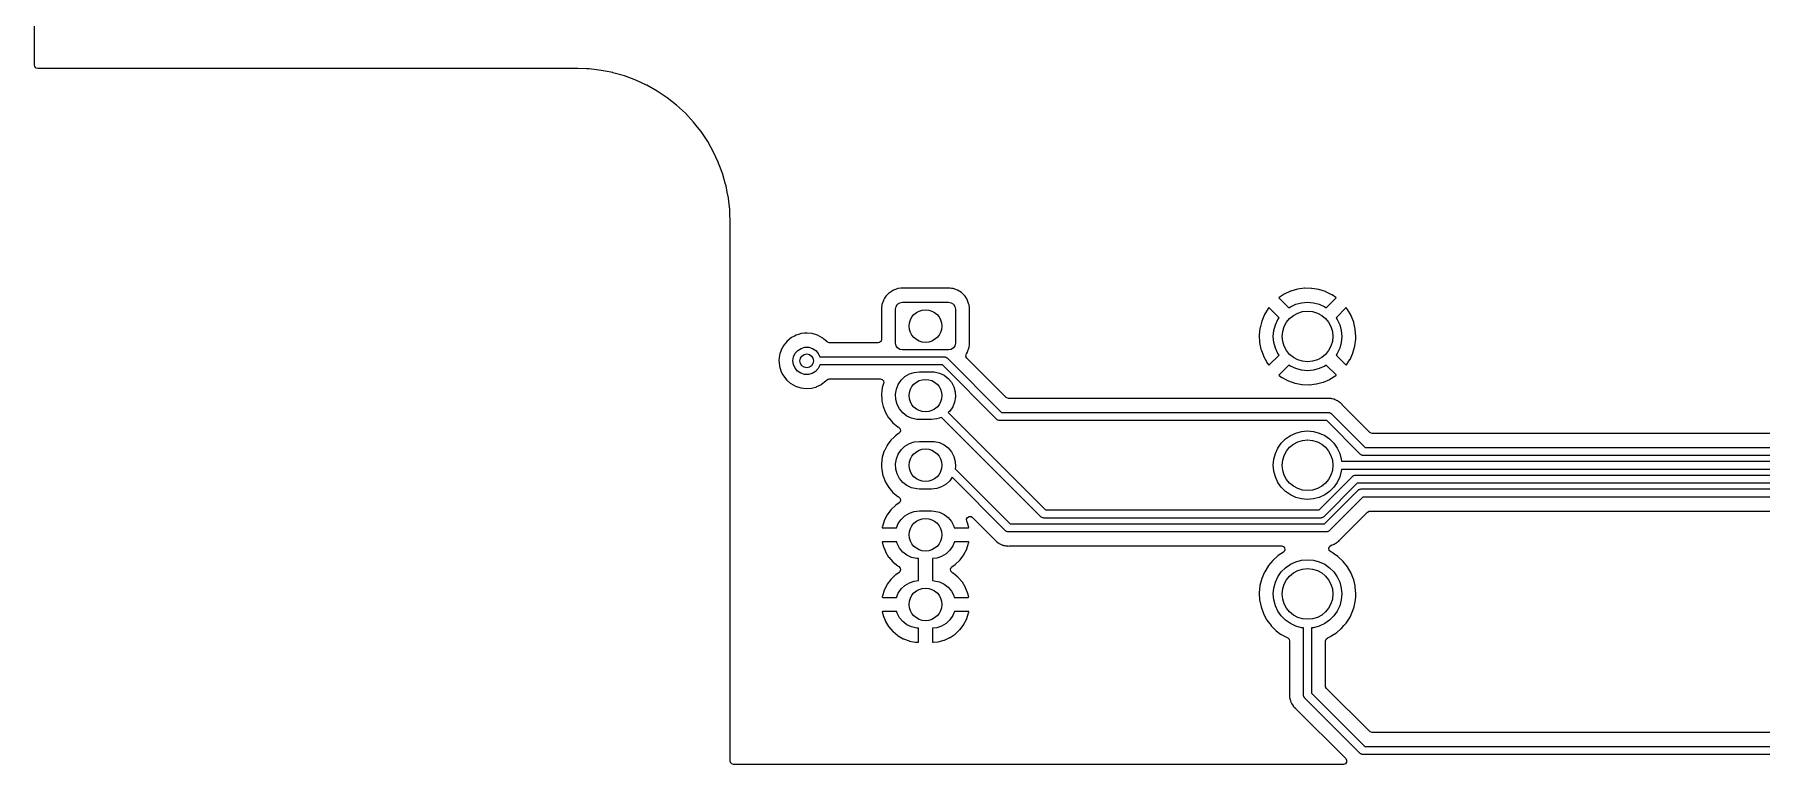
# Model space of a CAD drawing. Extents: x 64 to 233, y -134 to -59.
# Drawn here: x 64 to 127.1, y -134.1 to -107.5 of the extents above; entities that cross this region are included whole.
import ezdxf

# ---------------------------------------------------------------- set-up
doc = ezdxf.new("R2010")
doc.units = 0
doc.layers.add('BLACK', color=7, linetype='CONTINUOUS')

msp = doc.modelspace()

# ---------------------------------------------------------------- linework, layer by layer
at = {"layer": 'BLACK', "linetype": 'CONTINUOUS'}
for p, q in [((64.0085, -108.585), (64.0085, -59.0545)), ((64.0199, -108.638), (64.0085, -108.585)), ((64.0664, -108.691), (64.0199, -108.638)), ((64.1345, -108.712), (64.0664, -108.691)), ((83.7745, -108.712), (64.1345, -108.712)), ((83.7924, -108.71), (83.7745, -108.712)), ((83.7941, -108.71), (83.7924, -108.71)), ((83.82, -108.706), (83.7941, -108.71)), ((83.8249, -108.706), (83.82, -108.706)), ((83.8262, -108.706), (83.8249, -108.706)), ((83.8249, -108.706), (83.8249, -108.706)), ((83.8326, -108.706), (83.8262, -108.706)), ((83.8374, -108.707), (83.8326, -108.706)), ((83.8422, -108.708), (83.8374, -108.707)), ((83.8503, -108.708), (83.8422, -108.708)), ((83.8422, -108.708), (83.8422, -108.708)), ((84.1562, -108.72), (83.8503, -108.708)), ((84.2588, -108.724), (84.1562, -108.72)), ((84.2613, -108.725), (84.2588, -108.724)), ((84.5237, -108.756), (84.2613, -108.725)), ((84.2613, -108.725), (84.2613, -108.725)), ((84.6949, -108.776), (84.5237, -108.756)), ((84.8466, -108.806), (84.6949, -108.776)), ((85.1232, -108.861), (84.8466, -108.806)), ((85.1256, -108.862), (85.1232, -108.861)), ((85.1232, -108.861), (85.1232, -108.861)), ((85.128, -108.862), (85.1256, -108.862)), ((85.5459, -108.98), (85.128, -108.862)), ((85.128, -108.862), (85.128, -108.862)), ((85.5483, -108.981), (85.5459, -108.98)), ((85.5459, -108.98), (85.5459, -108.98)), ((85.9603, -109.133), (85.5483, -108.981)), ((85.9625, -109.134), (85.9603, -109.133)), ((86.3568, -109.316), (85.9625, -109.134)), ((85.9625, -109.134), (85.9625, -109.134)), ((86.3591, -109.317), (86.3568, -109.316)), ((86.3568, -109.316), (86.3568, -109.316)), ((86.7422, -109.531), (86.3591, -109.317)), ((87.1074, -109.775), (86.7422, -109.531)), ((87.1093, -109.777), (87.1074, -109.775)), ((87.4503, -110.046), (87.1093, -109.777)), ((87.4522, -110.047), (87.4503, -110.046)), ((87.4503, -110.046), (87.4503, -110.046)), ((87.7747, -110.345), (87.4522, -110.047)), ((88.0728, -110.668), (87.7747, -110.345)), ((88.0743, -110.67), (88.0728, -110.668)), ((88.2145, -110.847), (88.0743, -110.67)), ((88.0743, -110.67), (88.0743, -110.67)), ((88.3447, -111.013), (88.2145, -110.847)), ((88.5887, -111.378), (88.3447, -111.013)), ((88.8032, -111.761), (88.5887, -111.378)), ((88.8043, -111.763), (88.8032, -111.761)), ((88.9732, -112.13), (88.8043, -111.763)), ((88.8043, -111.763), (88.8043, -111.763)), ((88.9871, -112.16), (88.9732, -112.13)), ((89.1391, -112.572), (88.9871, -112.16)), ((89.1398, -112.574), (89.1391, -112.572)), ((89.2297, -112.893), (89.1398, -112.574)), ((89.1398, -112.574), (89.1398, -112.574)), ((89.2583, -112.994), (89.2297, -112.893)), ((89.2588, -112.997), (89.2583, -112.994)), ((89.3029, -113.219), (89.2588, -112.997)), ((89.2588, -112.997), (89.2588, -112.997)), ((89.344, -113.425), (89.3029, -113.219)), ((89.3603, -113.563), (89.344, -113.425)), ((89.3936, -113.845), (89.3603, -113.563)), ((89.3956, -113.861), (89.3936, -113.845)), ((89.4015, -114.013), (89.3956, -113.861)), ((89.4017, -114.018), (89.4015, -114.013)), ((89.4122, -114.285), (89.4017, -114.018)), ((89.4085, -114.353), (89.4102, -114.332)), ((89.4085, -133.986), (89.4085, -114.353)), ((89.4102, -114.332), (89.4128, -114.317)), ((89.4127, -114.29), (89.4122, -114.285)), ((89.413, -114.295), (89.4127, -114.29)), ((89.4128, -114.317), (89.4136, -114.313)), ((89.4128, -114.317), (89.4128, -114.317)), ((89.4137, -114.3), (89.413, -114.295)), ((89.4136, -114.313), (89.4137, -114.3)), ((95.0006, -117.174), (94.9508, -117.324)), ((95.0029, -117.167), (95.0006, -117.174)), ((95.048, -117.094), (95.0029, -117.167)), ((95.0919, -117.023), (95.048, -117.094)), ((95.0957, -117.017), (95.0919, -117.023)), ((95.0919, -117.023), (95.0919, -117.023)), ((95.1824, -116.93), (95.0957, -117.017)), ((95.2155, -116.897), (95.1824, -116.93)), ((95.2207, -116.892), (95.2155, -116.897)), ((95.3711, -116.798), (95.2207, -116.892)), ((95.4413, -116.775), (95.3711, -116.798)), ((95.5323, -116.745), (95.4413, -116.775)), ((95.5182, -117.313), (95.5993, -117.259)), ((95.5388, -116.742), (95.5323, -116.745)), ((95.5323, -116.745), (95.5323, -116.745)), ((95.5457, -116.742), (95.5388, -116.742)), ((95.6414, -116.732), (95.5457, -116.742)), ((95.5457, -116.742), (95.5457, -116.742)), ((95.5993, -117.259), (95.695, -117.24)), ((95.6446, -116.731), (95.6414, -116.732)), ((95.6414, -116.732), (95.6414, -116.732)), ((97.4354, -116.731), (95.6446, -116.731)), ((95.695, -117.24), (97.385, -117.24)), ((97.385, -117.24), (97.4807, -117.259)), ((97.49, -116.737), (97.4354, -116.731)), ((97.4807, -117.259), (97.5618, -117.313)), ((97.533, -116.742), (97.49, -116.737)), ((97.5399, -116.742), (97.533, -116.742)), ((97.533, -116.742), (97.533, -116.742)), ((97.5464, -116.744), (97.5399, -116.742)), ((97.5473, -116.745), (97.5464, -116.744)), ((97.5464, -116.744), (97.5464, -116.744)), ((97.7077, -116.798), (97.5473, -116.745)), ((97.714, -116.802), (97.7077, -116.798)), ((97.8521, -116.887), (97.714, -116.802)), ((97.714, -116.802), (97.714, -116.802)), ((97.8583, -116.891), (97.8521, -116.887)), ((97.9835, -117.016), (97.8583, -116.891)), ((98.0226, -117.079), (97.9835, -117.016)), ((98.0765, -117.166), (98.0226, -117.079)), ((98.0789, -117.173), (98.0765, -117.166)), ((98.1274, -117.319), (98.0789, -117.173)), ((109.452, -117.068), (109.443, -117.079)), ((109.443, -117.079), (109.448, -117.089)), ((109.448, -117.089), (109.807, -117.448)), ((109.631, -116.951), (109.452, -117.068)), ((109.64, -116.946), (109.631, -116.951)), ((109.868, -116.841), (109.64, -116.946)), ((109.877, -116.837), (109.868, -116.841)), ((110.119, -116.767), (109.877, -116.837)), ((110.062, -117.315), (110.273, -117.259)), ((110.128, -116.765), (110.119, -116.767)), ((110.378, -116.731), (110.128, -116.765)), ((110.273, -117.259), (110.49, -117.24)), ((110.387, -116.73), (110.378, -116.731)), ((110.639, -116.734), (110.387, -116.73)), ((110.49, -117.24), (110.707, -117.259)), ((110.648, -116.735), (110.639, -116.734)), ((110.897, -116.775), (110.648, -116.735)), ((110.707, -117.259), (110.918, -117.315)), ((110.906, -116.777), (110.897, -116.775)), ((111.146, -116.854), (110.906, -116.777)), ((111.155, -116.858), (111.146, -116.854)), ((111.381, -116.969), (111.155, -116.858)), ((111.173, -117.448), (111.528, -117.092)), ((111.389, -116.974), (111.381, -116.969)), ((111.525, -117.069), (111.389, -116.974)), ((111.535, -117.081), (111.525, -117.069)), ((111.528, -117.092), (111.535, -117.081)), ((94.9472, -117.335), (94.9365, -117.44)), ((94.9365, -117.44), (94.9365, -118.596)), ((94.9508, -117.324), (94.9472, -117.335)), ((95.445, -117.49), (95.464, -117.394)), ((95.445, -118.73), (95.445, -117.49)), ((95.464, -117.394), (95.5182, -117.313)), ((97.5618, -117.313), (97.616, -117.394)), ((97.616, -117.394), (97.635, -117.49)), ((97.635, -117.49), (97.635, -118.73)), ((98.1325, -117.334), (98.1274, -117.319)), ((98.1435, -117.44), (98.1325, -117.334)), ((98.1435, -118.78), (98.1435, -117.44)), ((108.917, -117.694), (108.82, -117.926)), ((108.922, -117.686), (108.917, -117.694)), ((109.052, -117.47), (108.922, -117.686)), ((109.058, -117.463), (109.052, -117.47)), ((109.068, -117.45), (109.058, -117.463)), ((109.078, -117.443), (109.068, -117.45)), ((109.091, -117.451), (109.078, -117.443)), ((109.448, -117.807), (109.091, -117.451)), ((109.315, -118.062), (109.407, -117.865)), ((109.407, -117.865), (109.448, -117.807)), ((109.807, -117.448), (109.865, -117.407)), ((109.865, -117.407), (110.062, -117.315)), ((110.918, -117.315), (111.115, -117.407)), ((111.115, -117.407), (111.173, -117.448)), ((111.888, -117.451), (111.532, -117.807)), ((111.532, -117.807), (111.573, -117.865)), ((111.573, -117.865), (111.665, -118.062)), ((111.899, -117.445), (111.888, -117.451)), ((111.911, -117.453), (111.899, -117.445)), ((111.949, -117.501), (111.911, -117.453)), ((111.954, -117.508), (111.949, -117.501)), ((112.079, -117.727), (111.954, -117.508)), ((112.083, -117.735), (112.079, -117.727)), ((112.174, -117.97), (112.083, -117.735)), ((91.6471, -118.532), (91.493, -118.656)), ((91.7514, -118.477), (91.6471, -118.532)), ((91.8169, -118.443), (91.7514, -118.477)), ((91.8224, -118.44), (91.8169, -118.443)), ((91.8169, -118.443), (91.8169, -118.443)), ((91.9011, -118.417), (91.8224, -118.44)), ((92.0062, -118.386), (91.9011, -118.417)), ((92.0121, -118.385), (92.0062, -118.386)), ((92.0062, -118.386), (92.0062, -118.386)), ((92.0182, -118.384), (92.0121, -118.385)), ((92.0183, -118.384), (92.0182, -118.384)), ((92.1266, -118.374), (92.0183, -118.384)), ((92.2091, -118.367), (92.1266, -118.374)), ((92.2152, -118.367), (92.2091, -118.367)), ((92.3996, -118.387), (92.2152, -118.367)), ((92.2152, -118.367), (92.2152, -118.367)), ((92.4058, -118.387), (92.3996, -118.387)), ((92.3996, -118.387), (92.3996, -118.387)), ((92.5947, -118.446), (92.4058, -118.387)), ((92.7687, -118.54), (92.5947, -118.446)), ((92.7734, -118.544), (92.7687, -118.54)), ((108.753, -118.189), (108.728, -118.439)), ((108.728, -118.439), (108.728, -118.449)), ((108.728, -118.449), (108.74, -118.7)), ((108.755, -118.179), (108.753, -118.189)), ((108.817, -117.935), (108.755, -118.179)), ((108.82, -117.926), (108.817, -117.935)), ((109.24, -118.49), (109.259, -118.273)), ((109.259, -118.707), (109.24, -118.49)), ((109.259, -118.273), (109.315, -118.062)), ((111.665, -118.062), (111.721, -118.273)), ((111.721, -118.273), (111.74, -118.49)), ((111.74, -118.49), (111.721, -118.707)), ((112.177, -117.979), (112.174, -117.97)), ((112.233, -118.225), (112.177, -117.979)), ((112.234, -118.234), (112.233, -118.225)), ((112.253, -118.487), (112.234, -118.234)), ((112.251, -118.579), (112.253, -118.493)), ((112.253, -118.493), (112.253, -118.487)), ((91.2108, -119.169), (91.1887, -119.366)), ((91.2234, -119.129), (91.2108, -119.169)), ((91.2687, -118.987), (91.2234, -119.129)), ((91.2706, -118.981), (91.2687, -118.987)), ((91.2687, -118.987), (91.2687, -118.987)), ((91.3159, -118.898), (91.2706, -118.981)), ((91.3629, -118.813), (91.3159, -118.898)), ((91.3658, -118.807), (91.3629, -118.813)), ((91.3629, -118.813), (91.3629, -118.813)), ((91.493, -118.656), (91.3658, -118.807)), ((91.7238, -119.234), (91.7841, -119.105)), ((91.7841, -119.105), (91.8779, -118.999)), ((91.8779, -118.999), (91.9978, -118.924)), ((91.9978, -118.924), (92.1341, -118.885)), ((92.1341, -118.885), (92.2759, -118.885)), ((92.2759, -118.885), (92.4117, -118.926)), ((92.4117, -118.926), (92.5307, -119.003)), ((92.5307, -119.003), (92.6232, -119.111)), ((92.6232, -119.111), (92.6775, -119.23)), ((92.8237, -118.585), (92.7734, -118.544)), ((92.7734, -118.544), (92.7734, -118.544)), ((92.9211, -118.666), (92.8237, -118.585)), ((92.925, -118.671), (92.9211, -118.666)), ((92.9286, -118.675), (92.925, -118.671)), ((92.925, -118.671), (92.925, -118.671)), ((92.9581, -118.701), (92.9286, -118.675)), ((93.0262, -118.721), (92.9581, -118.701)), ((94.8105, -118.721), (93.0262, -118.721)), ((94.8628, -118.71), (94.8105, -118.721)), ((94.9165, -118.664), (94.8628, -118.71)), ((94.9365, -118.596), (94.9165, -118.664)), ((95.464, -118.826), (95.445, -118.73)), ((95.5182, -118.907), (95.464, -118.826)), ((95.5993, -118.961), (95.5182, -118.907)), ((95.695, -118.98), (95.5993, -118.961)), ((97.385, -118.98), (95.695, -118.98)), ((97.4807, -118.961), (97.385, -118.98)), ((97.5618, -118.907), (97.4807, -118.961)), ((97.616, -118.826), (97.5618, -118.907)), ((97.635, -118.73), (97.616, -118.826)), ((98.0169, -119.218), (98.0219, -119.147)), ((98.0219, -119.147), (98.0327, -119.125)), ((98.0327, -119.125), (98.0733, -119.059)), ((98.0733, -119.059), (98.0771, -119.053)), ((98.0733, -119.059), (98.0733, -119.059)), ((98.0771, -119.053), (98.1328, -118.885)), ((98.1328, -118.885), (98.1435, -118.78)), ((108.74, -118.7), (108.741, -118.709)), ((108.741, -118.709), (108.79, -118.957)), ((108.79, -118.957), (108.793, -118.966)), ((108.793, -118.966), (108.878, -119.203)), ((109.093, -119.528), (109.448, -119.173)), ((109.315, -118.918), (109.259, -118.707)), ((109.407, -119.115), (109.315, -118.918)), ((109.448, -119.173), (109.407, -119.115)), ((111.573, -119.115), (111.532, -119.173)), ((111.532, -119.173), (111.89, -119.531)), ((111.665, -118.918), (111.573, -119.115)), ((111.721, -118.707), (111.665, -118.918)), ((112.041, -119.327), (112.145, -119.097)), ((112.145, -119.097), (112.146, -119.093)), ((112.146, -119.093), (112.148, -119.088)), ((112.148, -119.088), (112.216, -118.846)), ((112.216, -118.846), (112.218, -118.837)), ((112.218, -118.837), (112.25, -118.585)), ((112.25, -118.585), (112.251, -118.579)), ((91.1887, -119.366), (91.1892, -119.372)), ((91.1892, -119.372), (91.2046, -119.555)), ((91.2046, -119.555), (91.2053, -119.563)), ((91.2053, -119.563), (91.207, -119.569)), ((91.207, -119.569), (91.2573, -119.744)), ((91.2573, -119.744), (91.2598, -119.753)), ((91.2598, -119.753), (91.2626, -119.759)), ((91.2626, -119.759), (91.3286, -119.887)), ((91.702, -119.374), (91.7238, -119.234)), ((91.7204, -119.514), (91.702, -119.374)), ((91.7775, -119.644), (91.7204, -119.514)), ((91.8687, -119.753), (91.7775, -119.644)), ((91.9867, -119.831), (91.8687, -119.753)), ((92.5214, -119.765), (92.4006, -119.839)), ((92.6165, -119.66), (92.5214, -119.765)), ((92.6783, -119.532), (92.6165, -119.66)), ((92.6775, -119.23), (97.2197, -119.23)), ((92.6787, -119.53), (92.6783, -119.532)), ((97.1575, -119.53), (92.6787, -119.53)), ((95.9501, -119.86), (96.1282, -119.8)), ((96.1282, -119.8), (96.315, -119.78)), ((96.315, -119.78), (96.765, -119.78)), ((96.765, -119.78), (96.862, -119.785)), ((96.862, -119.785), (97.0454, -119.826)), ((99.1456, -121.518), (97.1575, -119.53)), ((97.2197, -119.23), (97.2387, -119.235)), ((97.2387, -119.235), (97.2585, -119.235)), ((97.2585, -119.235), (97.2756, -119.245)), ((97.2756, -119.245), (97.2947, -119.25)), ((97.2947, -119.25), (97.3086, -119.264)), ((97.3086, -119.264), (97.3257, -119.274)), ((97.3257, -119.274), (99.3138, -121.262)), ((98.0509, -119.28), (98.0169, -119.218)), ((99.4875, -120.717), (98.0509, -119.28)), ((108.878, -119.203), (108.882, -119.211)), ((108.882, -119.211), (109.001, -119.433)), ((109.001, -119.433), (109.006, -119.441)), ((109.006, -119.441), (109.069, -119.526)), ((109.069, -119.526), (109.081, -119.534)), ((109.081, -119.534), (109.093, -119.528)), ((109.807, -119.532), (109.452, -119.887)), ((109.865, -119.573), (109.807, -119.532)), ((110.062, -119.665), (109.865, -119.573)), ((110.273, -119.721), (110.062, -119.665)), ((110.49, -119.74), (110.273, -119.721)), ((110.707, -119.721), (110.49, -119.74)), ((110.918, -119.665), (110.707, -119.721)), ((111.115, -119.573), (110.918, -119.665)), ((111.173, -119.532), (111.115, -119.573)), ((111.531, -119.891), (111.173, -119.532)), ((111.89, -119.531), (111.902, -119.537)), ((111.902, -119.537), (111.911, -119.531)), ((111.911, -119.531), (112.037, -119.335)), ((112.037, -119.335), (112.041, -119.327)), ((91.3286, -119.887), (91.3502, -119.929)), ((91.3502, -119.929), (91.473, -120.084)), ((91.473, -120.084), (91.4777, -120.088)), ((91.4777, -120.088), (91.4777, -120.088)), ((91.4777, -120.088), (91.5998, -120.192)), ((91.5998, -120.192), (91.6236, -120.212)), ((91.6236, -120.212), (91.7963, -120.309)), ((91.7963, -120.309), (91.9844, -120.37)), ((91.9844, -120.37), (92.1808, -120.393)), ((92.1221, -119.874), (91.9867, -119.831)), ((92.2638, -119.876), (92.1221, -119.874)), ((92.1808, -120.393), (92.1869, -120.393)), ((92.1869, -120.393), (92.3718, -120.378)), ((92.1869, -120.393), (92.1869, -120.393)), ((92.4006, -119.839), (92.2638, -119.876)), ((92.3718, -120.378), (92.3718, -120.378)), ((92.3718, -120.378), (92.378, -120.378)), ((92.378, -120.378), (92.5685, -120.325)), ((92.5685, -120.325), (92.574, -120.322)), ((92.574, -120.322), (92.7395, -120.238)), ((92.574, -120.322), (92.574, -120.322)), ((92.7395, -120.238), (92.745, -120.236)), ((92.7395, -120.238), (92.7395, -120.238)), ((92.745, -120.236), (92.9008, -120.114)), ((92.9008, -120.114), (92.9129, -120.1)), ((92.9129, -120.1), (92.9282, -120.082)), ((92.9282, -120.082), (92.9879, -120.044)), ((92.9879, -120.044), (93.0236, -120.038)), ((93.0236, -120.038), (94.8904, -120.038)), ((94.8904, -120.038), (94.9585, -120.059)), ((94.9631, -120.358), (94.9459, -120.488)), ((94.9585, -120.059), (95.005, -120.112)), ((94.9638, -120.353), (94.9631, -120.358)), ((94.9631, -120.358), (94.9631, -120.358)), ((95.0107, -120.202), (94.9638, -120.353)), ((95.005, -120.112), (95.0151, -120.182)), ((95.0151, -120.182), (95.0107, -120.202)), ((95.4464, -120.601), (95.477, -120.416)), ((95.477, -120.416), (95.5468, -120.242)), ((95.5468, -120.242), (95.6525, -120.086)), ((95.6525, -120.086), (95.789, -119.957)), ((95.789, -119.957), (95.9501, -119.86)), ((97.0454, -119.826), (97.2157, -119.906)), ((97.2157, -119.906), (97.365, -120.02)), ((97.365, -120.02), (97.4863, -120.164)), ((97.4863, -120.164), (97.5739, -120.33)), ((97.5739, -120.33), (97.6238, -120.511)), ((109.452, -119.887), (109.446, -119.899)), ((109.446, -119.899), (109.454, -119.911)), ((109.454, -119.911), (109.552, -119.982)), ((109.552, -119.982), (109.56, -119.987)), ((109.56, -119.987), (109.783, -120.105)), ((109.783, -120.105), (109.791, -120.108)), ((109.791, -120.108), (110.029, -120.191)), ((110.029, -120.191), (110.038, -120.194)), ((110.038, -120.194), (110.286, -120.241)), ((110.286, -120.241), (110.295, -120.242)), ((110.295, -120.242), (110.547, -120.252)), ((110.547, -120.252), (110.556, -120.251)), ((110.556, -120.251), (110.807, -120.224)), ((110.807, -120.224), (110.816, -120.222)), ((110.816, -120.222), (111.059, -120.158)), ((111.059, -120.158), (111.068, -120.155)), ((111.068, -120.155), (111.3, -120.056)), ((111.3, -120.056), (111.308, -120.051)), ((111.308, -120.051), (111.522, -119.919)), ((111.522, -119.919), (111.529, -119.914)), ((111.529, -119.914), (111.538, -119.901)), ((111.538, -119.901), (111.531, -119.891)), ((94.9459, -120.488), (94.9331, -120.585)), ((94.9331, -120.585), (94.9418, -120.819)), ((94.9418, -120.819), (94.9475, -120.846)), ((94.9475, -120.846), (94.9794, -120.998)), ((94.9794, -120.998), (94.9899, -121.048)), ((94.9899, -121.048), (95.0758, -121.265)), ((95.4562, -120.789), (95.4464, -120.601)), ((95.5061, -120.97), (95.4562, -120.789)), ((95.5937, -121.136), (95.5061, -120.97)), ((97.5332, -121.058), (97.4275, -121.214)), ((97.603, -120.884), (97.5332, -121.058)), ((97.6336, -120.699), (97.603, -120.884)), ((97.6238, -120.511), (97.6336, -120.699)), ((99.5085, -120.733), (99.4875, -120.717)), ((99.5766, -120.753), (99.5085, -120.733)), ((111.215, -120.753), (99.5766, -120.753)), ((111.227, -120.753), (111.215, -120.753)), ((111.273, -120.749), (111.227, -120.753)), ((111.281, -120.75), (111.273, -120.749)), ((111.294, -120.752), (111.281, -120.75)), ((111.314, -120.753), (111.294, -120.752)), ((111.335, -120.753), (111.314, -120.753)), ((111.352, -120.758), (111.335, -120.753)), ((111.38, -120.765), (111.352, -120.758)), ((111.392, -120.767), (111.38, -120.765)), ((111.437, -120.775), (111.392, -120.767)), ((111.457, -120.783), (111.437, -120.775)), ((111.476, -120.79), (111.457, -120.783)), ((111.496, -120.795), (111.476, -120.79)), ((111.503, -120.799), (111.496, -120.795)), ((111.537, -120.817), (111.503, -120.799)), ((111.503, -120.799), (111.503, -120.799)), ((111.547, -120.822), (111.537, -120.817)), ((111.583, -120.838), (111.547, -120.822)), ((111.59, -120.841), (111.583, -120.838)), ((111.583, -120.838), (111.583, -120.838)), ((111.596, -120.846), (111.59, -120.841)), ((111.607, -120.854), (111.596, -120.846)), ((111.623, -120.865), (111.607, -120.854)), ((111.635, -120.871), (111.623, -120.865)), ((111.642, -120.875), (111.635, -120.871)), ((111.648, -120.88), (111.642, -120.875)), ((111.676, -120.907), (111.648, -120.88)), ((111.685, -120.914), (111.676, -120.907)), ((111.688, -120.917), (111.685, -120.914)), ((111.709, -120.938), (111.688, -120.917)), ((111.712, -120.94), (111.709, -120.938)), ((111.763, -120.989), (111.712, -120.94)), ((111.768, -120.996), (111.763, -120.989)), ((111.776, -121.004), (111.768, -120.996)), ((111.768, -120.996), (111.768, -120.996)), ((112.766, -121.995), (111.776, -121.004)), ((95.0758, -121.265), (95.0786, -121.27)), ((95.0786, -121.27), (95.1937, -121.459)), ((95.1937, -121.459), (95.1972, -121.465)), ((95.1972, -121.465), (95.3505, -121.642)), ((95.3505, -121.642), (95.5314, -121.79)), ((95.715, -121.28), (95.5937, -121.136)), ((95.8643, -121.394), (95.715, -121.28)), ((96.0346, -121.474), (95.8643, -121.394)), ((96.218, -121.515), (96.0346, -121.474)), ((96.315, -121.52), (96.218, -121.515)), ((96.765, -121.52), (96.315, -121.52)), ((96.9518, -121.5), (96.765, -121.52)), ((97.1207, -121.443), (96.9518, -121.5)), ((100.752, -125.074), (97.1207, -121.443)), ((97.4275, -121.214), (97.3702, -121.268)), ((97.3702, -121.268), (100.92, -124.818)), ((99.1627, -121.528), (99.1456, -121.518)), ((99.1767, -121.542), (99.1627, -121.528)), ((99.1957, -121.547), (99.1767, -121.542)), ((99.2128, -121.557), (99.1957, -121.547)), ((99.2326, -121.557), (99.2128, -121.557)), ((99.2517, -121.562), (99.2326, -121.557)), ((111.19, -121.562), (99.2517, -121.562)), ((99.3138, -121.262), (111.252, -121.262)), ((112.424, -122.797), (111.19, -121.562)), ((111.252, -121.262), (111.271, -121.267)), ((111.271, -121.267), (111.291, -121.267)), ((111.291, -121.267), (111.308, -121.277)), ((111.308, -121.277), (111.327, -121.282)), ((111.327, -121.282), (111.341, -121.296)), ((111.341, -121.296), (111.358, -121.306)), ((111.358, -121.306), (112.593, -122.54)), ((95.2788, -122.273), (95.1392, -122.461)), ((95.4046, -122.153), (95.2788, -122.273)), ((95.4442, -122.115), (95.4046, -122.153)), ((95.4481, -122.112), (95.4442, -122.115)), ((95.4442, -122.115), (95.4442, -122.115)), ((95.5593, -122.037), (95.4481, -122.112)), ((95.5314, -121.79), (95.536, -121.793)), ((95.536, -121.793), (95.536, -121.793)), ((95.536, -121.793), (95.5685, -121.811)), ((95.5765, -122.025), (95.5593, -122.037)), ((95.5685, -121.811), (95.6178, -121.862)), ((95.6057, -121.998), (95.5765, -122.025)), ((95.6317, -121.932), (95.6057, -121.998)), ((95.6178, -121.862), (95.6317, -121.932)), ((96.1282, -122.34), (96.315, -122.32)), ((96.315, -122.32), (96.765, -122.32)), ((96.765, -122.32), (96.862, -122.325)), ((96.862, -122.325), (97.0454, -122.366)), ((109.532, -122.387), (109.687, -122.232)), ((109.687, -122.232), (109.865, -122.107)), ((109.865, -122.107), (110.062, -122.015)), ((110.062, -122.015), (110.273, -121.959)), ((110.273, -121.959), (110.49, -121.94)), ((110.49, -121.94), (110.707, -121.959)), ((110.707, -121.959), (110.918, -122.015)), ((110.918, -122.015), (111.115, -122.107)), ((111.115, -122.107), (111.293, -122.232)), ((111.293, -122.232), (111.448, -122.387)), ((112.787, -122.012), (112.766, -121.995)), ((112.855, -122.032), (112.787, -122.012)), ((162.735, -122.032), (112.855, -122.032)), ((94.9638, -122.893), (94.9331, -123.125)), ((95.0332, -122.669), (94.9638, -122.893)), ((95.0508, -122.635), (95.0332, -122.669)), ((95.1368, -122.466), (95.0508, -122.635)), ((95.1392, -122.461), (95.1368, -122.466)), ((95.1368, -122.466), (95.1368, -122.466)), ((95.4464, -123.141), (95.477, -122.956)), ((95.477, -122.956), (95.5468, -122.782)), ((95.5468, -122.782), (95.6525, -122.626)), ((95.6525, -122.626), (95.789, -122.497)), ((95.789, -122.497), (95.9501, -122.4)), ((95.9501, -122.4), (96.1282, -122.34)), ((97.0454, -122.366), (97.2157, -122.446)), ((97.2157, -122.446), (97.365, -122.56)), ((97.365, -122.56), (97.4863, -122.704)), ((97.4863, -122.704), (97.5739, -122.87)), ((97.5739, -122.87), (97.6238, -123.051)), ((109.259, -122.973), (109.315, -122.762)), ((109.315, -122.762), (109.407, -122.565)), ((109.407, -122.565), (109.532, -122.387)), ((111.448, -122.387), (111.573, -122.565)), ((111.573, -122.565), (111.665, -122.762)), ((111.665, -122.762), (111.721, -122.973)), ((112.442, -122.806), (112.424, -122.797)), ((112.455, -122.82), (112.442, -122.806)), ((112.475, -122.826), (112.455, -122.82)), ((112.492, -122.835), (112.475, -122.826)), ((112.511, -122.835), (112.492, -122.835)), ((112.53, -122.84), (112.511, -122.835)), ((163.06, -122.84), (112.53, -122.84)), ((112.593, -122.54), (162.997, -122.54)), ((94.9331, -123.125), (94.9333, -123.13)), ((94.9333, -123.13), (94.9333, -123.13)), ((94.9333, -123.13), (94.9374, -123.241)), ((94.9374, -123.241), (94.9418, -123.359)), ((94.9418, -123.359), (94.9429, -123.364)), ((94.9429, -123.364), (94.9838, -123.559)), ((94.9838, -123.559), (94.9899, -123.588)), ((95.4562, -123.329), (95.4464, -123.141)), ((95.5061, -123.51), (95.4562, -123.329)), ((95.5937, -123.676), (95.5061, -123.51)), ((97.6336, -123.239), (97.6207, -123.317)), ((97.6207, -123.317), (99.6301, -125.326)), ((97.6238, -123.051), (97.6336, -123.239)), ((109.24, -123.19), (109.259, -122.973)), ((109.259, -123.407), (109.24, -123.19)), ((109.315, -123.618), (109.259, -123.407)), ((111.721, -123.407), (111.665, -123.618)), ((111.721, -122.973), (111.727, -123.04)), ((111.727, -123.34), (111.721, -123.407)), ((111.727, -123.04), (163.836, -123.04)), ((163.899, -123.34), (111.727, -123.34)), ((112.138, -123.592), (112.155, -123.582)), ((112.155, -123.582), (112.169, -123.568)), ((112.169, -123.568), (112.188, -123.563)), ((112.188, -123.563), (112.205, -123.553)), ((112.205, -123.553), (112.225, -123.553)), ((112.225, -123.553), (112.244, -123.548)), ((112.244, -123.548), (164.09, -123.548)), ((94.9899, -123.588), (95.0758, -123.805)), ((95.0758, -123.805), (95.0786, -123.81)), ((95.0786, -123.81), (95.1378, -123.907)), ((95.1378, -123.907), (95.1972, -124.005)), ((95.1972, -124.005), (95.3505, -124.182)), ((95.3505, -124.182), (95.5314, -124.33)), ((95.715, -123.82), (95.5937, -123.676)), ((95.8643, -123.934), (95.715, -123.82)), ((96.0346, -124.014), (95.8643, -123.934)), ((96.218, -124.055), (96.0346, -124.014)), ((96.315, -124.06), (96.218, -124.055)), ((96.765, -124.06), (96.315, -124.06)), ((96.9518, -124.04), (96.765, -124.06)), ((97.1299, -123.98), (96.9518, -124.04)), ((97.291, -123.883), (97.1299, -123.98)), ((97.4275, -123.754), (97.291, -123.883)), ((97.511, -123.631), (97.4275, -123.754)), ((99.4619, -125.582), (97.511, -123.631)), ((109.407, -123.815), (109.315, -123.618)), ((109.532, -123.993), (109.407, -123.815)), ((109.687, -124.148), (109.532, -123.993)), ((109.865, -124.273), (109.687, -124.148)), ((110.912, -124.818), (112.138, -123.592)), ((112.306, -123.848), (111.08, -125.074)), ((111.11, -125.326), (112.336, -124.1)), ((111.293, -124.148), (111.115, -124.273)), ((111.448, -123.993), (111.293, -124.148)), ((111.573, -123.815), (111.448, -123.993)), ((111.665, -123.618), (111.573, -123.815)), ((164.153, -123.848), (112.306, -123.848)), ((112.336, -124.1), (112.354, -124.09)), ((112.354, -124.09), (112.367, -124.076)), ((112.367, -124.076), (112.387, -124.071)), ((112.387, -124.071), (112.404, -124.061)), ((112.404, -124.061), (112.423, -124.061)), ((112.423, -124.061), (112.442, -124.056)), ((112.442, -124.056), (164.784, -124.056)), ((95.276, -124.818), (95.1428, -124.997)), ((95.2831, -124.81), (95.276, -124.818)), ((95.4446, -124.656), (95.2831, -124.81)), ((95.4528, -124.649), (95.4446, -124.656)), ((95.577, -124.566), (95.4528, -124.649)), ((95.5314, -124.33), (95.536, -124.333)), ((95.536, -124.333), (95.536, -124.333)), ((95.536, -124.333), (95.569, -124.352)), ((95.569, -124.352), (95.6183, -124.403)), ((95.6062, -124.538), (95.577, -124.566)), ((95.6322, -124.472), (95.6062, -124.538)), ((95.6183, -124.403), (95.6322, -124.472)), ((100.92, -124.818), (110.912, -124.818)), ((110.062, -124.365), (109.865, -124.273)), ((110.273, -124.421), (110.062, -124.365)), ((110.49, -124.44), (110.273, -124.421)), ((110.707, -124.421), (110.49, -124.44)), ((110.918, -124.365), (110.707, -124.421)), ((111.115, -124.273), (110.918, -124.365)), ((112.505, -124.356), (111.279, -125.582)), ((164.846, -124.356), (112.505, -124.356)), ((94.9636, -125.438), (94.961, -125.458)), ((94.961, -125.458), (94.9632, -125.472)), ((94.9632, -125.472), (94.9763, -125.476)), ((94.9659, -125.428), (94.9636, -125.438)), ((95.032, -125.215), (94.9659, -125.428)), ((94.9763, -125.476), (95.4851, -125.476)), ((95.036, -125.205), (95.032, -125.215)), ((95.1372, -125.006), (95.036, -125.205)), ((95.1428, -124.997), (95.1372, -125.006)), ((95.4851, -125.476), (95.5468, -125.322)), ((95.5468, -125.322), (95.6525, -125.166)), ((95.6525, -125.166), (95.789, -125.037)), ((95.789, -125.037), (95.9501, -124.94)), ((95.9501, -124.94), (96.1282, -124.88)), ((96.1282, -124.88), (96.315, -124.86)), ((96.315, -124.86), (96.765, -124.86)), ((96.765, -124.86), (96.862, -124.865)), ((96.862, -124.865), (97.0454, -124.906)), ((97.0454, -124.906), (97.2157, -124.986)), ((97.2157, -124.986), (97.365, -125.1)), ((97.365, -125.1), (97.4863, -125.244)), ((97.4863, -125.244), (97.5739, -125.41)), ((97.5739, -125.41), (97.5922, -125.476)), ((97.5922, -125.476), (98.1016, -125.476)), ((98.0428, -125.159), (98.0756, -125.096)), ((98.0492, -125.23), (98.0428, -125.159)), ((98.0877, -125.328), (98.0492, -125.23)), ((98.0756, -125.096), (98.1372, -125.061)), ((98.0907, -125.338), (98.0877, -125.328)), ((98.1167, -125.461), (98.0907, -125.338)), ((98.1016, -125.476), (98.1152, -125.472)), ((98.1152, -125.472), (98.1167, -125.461)), ((98.1372, -125.061), (98.2081, -125.065)), ((98.2081, -125.065), (98.2555, -125.095)), ((98.2555, -125.095), (99.0443, -125.884)), ((99.6301, -125.326), (111.11, -125.326)), ((100.769, -125.084), (100.752, -125.074)), ((100.783, -125.098), (100.769, -125.084)), ((100.802, -125.103), (100.783, -125.098)), ((100.819, -125.113), (100.802, -125.103)), ((100.839, -125.113), (100.819, -125.113)), ((100.858, -125.118), (100.839, -125.113)), ((110.974, -125.118), (100.858, -125.118)), ((110.993, -125.113), (110.974, -125.118)), ((111.013, -125.113), (110.993, -125.113)), ((111.03, -125.103), (111.013, -125.113)), ((111.049, -125.098), (111.03, -125.103)), ((111.063, -125.084), (111.049, -125.098)), ((111.08, -125.074), (111.063, -125.084)), ((111.664, -125.915), (112.678, -124.901)), ((112.678, -124.901), (112.741, -124.867)), ((112.741, -124.867), (112.767, -124.864)), ((112.767, -124.864), (164.764, -124.864)), ((94.9648, -125.988), (94.9633, -125.999)), ((94.9633, -125.999), (94.9893, -126.122)), ((94.9784, -125.984), (94.9648, -125.988)), ((95.4878, -125.984), (94.9784, -125.984)), ((95.5061, -126.05), (95.4878, -125.984)), ((95.5937, -126.216), (95.5061, -126.05)), ((97.5949, -125.984), (97.5332, -126.138)), ((98.1037, -125.984), (97.5949, -125.984)), ((98.048, -126.245), (98.1141, -126.032)), ((98.1168, -125.988), (98.1037, -125.984)), ((98.1141, -126.032), (98.1164, -126.022)), ((98.1164, -126.022), (98.119, -126.002)), ((98.119, -126.002), (98.1168, -125.988)), ((99.0443, -125.884), (99.0523, -125.892)), ((99.0523, -125.892), (99.0566, -125.899)), ((99.0566, -125.899), (99.0624, -125.905)), ((99.0624, -125.905), (99.0624, -125.905)), ((99.0624, -125.905), (99.1083, -125.948)), ((99.1083, -125.948), (99.1111, -125.95)), ((99.1111, -125.95), (99.1317, -125.971)), ((99.1317, -125.971), (99.1352, -125.974)), ((99.1352, -125.974), (99.1442, -125.981)), ((99.1442, -125.981), (99.1779, -126.013)), ((99.1779, -126.013), (99.1848, -126.017)), ((99.1848, -126.017), (99.1848, -126.017)), ((99.1848, -126.017), (99.1967, -126.023)), ((99.1967, -126.023), (99.2132, -126.034)), ((99.2132, -126.034), (99.2239, -126.042)), ((99.2239, -126.042), (99.2301, -126.047)), ((99.2301, -126.047), (99.254, -126.058)), ((99.254, -126.058), (99.2725, -126.066)), ((99.2725, -126.066), (99.2832, -126.071)), ((99.2832, -126.071), (99.3237, -126.093)), ((99.3237, -126.093), (99.3313, -126.095)), ((99.3313, -126.095), (99.3313, -126.095)), ((99.3313, -126.095), (99.3444, -126.098)), ((99.3444, -126.098), (99.3631, -126.105)), ((99.3631, -126.105), (99.3828, -126.113)), ((99.479, -125.592), (99.4619, -125.582)), ((99.493, -125.606), (99.479, -125.592)), ((99.5121, -125.611), (99.493, -125.606)), ((99.5292, -125.621), (99.5121, -125.611)), ((99.5489, -125.621), (99.5292, -125.621)), ((99.568, -125.626), (99.5489, -125.621)), ((111.172, -125.626), (99.568, -125.626)), ((111.192, -125.621), (111.172, -125.626)), ((111.211, -125.621), (111.192, -125.621)), ((111.228, -125.611), (111.211, -125.621)), ((111.247, -125.606), (111.228, -125.611)), ((111.261, -125.592), (111.247, -125.606)), ((111.279, -125.582), (111.261, -125.592)), ((111.351, -126.113), (111.38, -126.102)), ((111.38, -126.102), (111.392, -126.098)), ((111.392, -126.098), (111.436, -126.085)), ((111.436, -126.085), (111.455, -126.074)), ((111.455, -126.074), (111.472, -126.066)), ((111.472, -126.066), (111.492, -126.058)), ((111.492, -126.058), (111.53, -126.03)), ((111.53, -126.03), (111.54, -126.024)), ((111.54, -126.024), (111.572, -126.004)), ((111.572, -126.004), (111.579, -126)), ((111.572, -126.004), (111.572, -126.004)), ((111.579, -126), (111.594, -125.985)), ((111.594, -125.985), (111.609, -125.972)), ((111.609, -125.972), (111.627, -125.96)), ((111.627, -125.96), (111.656, -125.924)), ((111.656, -125.924), (111.664, -125.915)), ((94.9893, -126.122), (94.9923, -126.132)), ((94.9923, -126.132), (95.0743, -126.34)), ((95.0743, -126.34), (95.079, -126.349)), ((95.079, -126.349), (95.1948, -126.54)), ((95.1948, -126.54), (95.2011, -126.549)), ((95.2011, -126.549), (95.3473, -126.717)), ((95.3473, -126.717), (95.355, -126.725)), ((95.355, -126.725), (95.5275, -126.866)), ((95.715, -126.36), (95.5937, -126.216)), ((95.8643, -126.474), (95.715, -126.36)), ((96.0346, -126.554), (95.8643, -126.474)), ((96.218, -126.595), (96.0346, -126.554)), ((96.286, -126.598), (96.218, -126.595)), ((96.286, -127.403), (96.286, -126.598)), ((96.9518, -126.58), (96.794, -126.597)), ((96.794, -126.597), (96.794, -127.402)), ((97.1299, -126.52), (96.9518, -126.58)), ((97.291, -126.423), (97.1299, -126.52)), ((97.4275, -126.294), (97.291, -126.423)), ((97.5332, -126.138), (97.4275, -126.294)), ((97.6354, -126.804), (97.7969, -126.65)), ((97.7969, -126.65), (97.804, -126.642)), ((97.804, -126.642), (97.9372, -126.463)), ((97.9372, -126.463), (97.9428, -126.454)), ((97.9428, -126.454), (98.044, -126.255)), ((98.044, -126.255), (98.048, -126.245)), ((99.3828, -126.113), (99.3906, -126.115)), ((99.3906, -126.115), (99.3907, -126.115)), ((99.3907, -126.115), (99.4152, -126.119)), ((99.4152, -126.119), (99.4285, -126.121)), ((99.4285, -126.121), (99.4401, -126.123)), ((99.4401, -126.123), (99.4692, -126.13)), ((99.4692, -126.13), (99.4771, -126.133)), ((99.4771, -126.133), (99.4771, -126.133)), ((99.4771, -126.133), (99.4848, -126.134)), ((99.4848, -126.134), (99.5063, -126.134)), ((99.5063, -126.134), (99.526, -126.136)), ((99.526, -126.136), (99.5393, -126.138)), ((99.5393, -126.138), (99.5393, -126.138)), ((99.5393, -126.138), (99.5472, -126.139)), ((99.5472, -126.139), (99.5931, -126.135)), ((99.5931, -126.135), (99.605, -126.134)), ((99.605, -126.134), (109.538, -126.134)), ((109.221, -126.665), (109.054, -126.866)), ((109.416, -126.491), (109.221, -126.665)), ((109.42, -126.488), (109.416, -126.491)), ((109.607, -126.366), (109.42, -126.488)), ((109.42, -126.488), (109.42, -126.488)), ((109.538, -126.134), (109.606, -126.155)), ((109.606, -126.155), (109.653, -126.208)), ((109.633, -126.343), (109.607, -126.366)), ((109.663, -126.278), (109.633, -126.343)), ((109.653, -126.208), (109.663, -126.278)), ((109.865, -126.807), (110.062, -126.715)), ((110.062, -126.715), (110.273, -126.659)), ((110.273, -126.659), (110.49, -126.64)), ((110.49, -126.64), (110.707, -126.659)), ((110.707, -126.659), (110.918, -126.715)), ((110.918, -126.715), (111.115, -126.807)), ((111.265, -126.229), (111.287, -126.162)), ((111.283, -126.298), (111.265, -126.229)), ((111.335, -126.346), (111.283, -126.298)), ((111.287, -126.162), (111.345, -126.116)), ((111.375, -126.366), (111.335, -126.346)), ((111.345, -126.116), (111.351, -126.113)), ((111.385, -126.371), (111.375, -126.366)), ((111.389, -126.373), (111.385, -126.371)), ((111.442, -126.41), (111.389, -126.373)), ((111.389, -126.373), (111.389, -126.373)), ((111.6, -126.52), (111.442, -126.41)), ((111.79, -126.699), (111.6, -126.52)), ((111.952, -126.904), (111.79, -126.699)), ((95.276, -127.358), (95.1428, -127.537)), ((95.2831, -127.35), (95.276, -127.358)), ((95.4446, -127.196), (95.2831, -127.35)), ((95.4528, -127.189), (95.4446, -127.196)), ((95.5775, -127.105), (95.4528, -127.189)), ((95.5275, -126.866), (95.5363, -126.872)), ((95.5363, -126.872), (95.5695, -126.891)), ((95.5695, -126.891), (95.6188, -126.942)), ((95.6066, -127.078), (95.5775, -127.105)), ((95.6326, -127.012), (95.6066, -127.078)), ((95.6188, -126.942), (95.6326, -127.012)), ((97.4474, -126.988), (97.4734, -126.922)), ((97.4612, -127.058), (97.4474, -126.988)), ((97.5105, -127.109), (97.4612, -127.058)), ((97.4734, -126.922), (97.5025, -126.895)), ((97.5025, -126.895), (97.6272, -126.811)), ((97.5437, -127.128), (97.5105, -127.109)), ((97.5525, -127.134), (97.5437, -127.128)), ((97.725, -127.275), (97.5525, -127.134)), ((97.6272, -126.811), (97.6354, -126.804)), ((97.7327, -127.283), (97.725, -127.275)), ((97.8789, -127.451), (97.7327, -127.283)), ((108.818, -127.33), (108.753, -127.584)), ((108.919, -127.089), (108.818, -127.33)), ((108.926, -127.078), (108.919, -127.089)), ((109.052, -126.87), (108.926, -127.078)), ((109.054, -126.866), (109.052, -126.87)), ((109.315, -127.462), (109.407, -127.265)), ((109.407, -127.265), (109.532, -127.087)), ((109.532, -127.087), (109.687, -126.932)), ((109.687, -126.932), (109.865, -126.807)), ((111.115, -126.807), (111.293, -126.932)), ((111.293, -126.932), (111.448, -127.087)), ((111.448, -127.087), (111.573, -127.265)), ((111.573, -127.265), (111.665, -127.462)), ((112.082, -127.131), (111.952, -126.904)), ((112.083, -127.135), (112.082, -127.131)), ((112.142, -127.285), (112.083, -127.135)), ((112.083, -127.135), (112.083, -127.135)), ((112.176, -127.374), (112.142, -127.285)), ((94.9636, -127.978), (94.961, -127.998)), ((94.961, -127.998), (94.9632, -128.012)), ((94.9659, -127.968), (94.9636, -127.978)), ((95.032, -127.755), (94.9659, -127.968)), ((95.036, -127.745), (95.032, -127.755)), ((95.1372, -127.546), (95.036, -127.745)), ((95.1428, -127.537), (95.1372, -127.546)), ((95.4851, -128.016), (95.5468, -127.862)), ((95.5468, -127.862), (95.6525, -127.706)), ((95.6525, -127.706), (95.789, -127.577)), ((95.789, -127.577), (95.9501, -127.48)), ((95.9501, -127.48), (96.1282, -127.42)), ((96.1282, -127.42), (96.286, -127.403)), ((96.794, -127.402), (96.862, -127.405)), ((96.862, -127.405), (97.0454, -127.446)), ((97.0454, -127.446), (97.2157, -127.526)), ((97.2157, -127.526), (97.365, -127.64)), ((97.365, -127.64), (97.4863, -127.784)), ((97.4863, -127.784), (97.5739, -127.95)), ((97.5739, -127.95), (97.5922, -128.016)), ((97.8852, -127.46), (97.8789, -127.451)), ((98.001, -127.651), (97.8852, -127.46)), ((98.0057, -127.66), (98.001, -127.651)), ((98.0877, -127.868), (98.0057, -127.66)), ((98.0907, -127.878), (98.0877, -127.868)), ((98.1167, -128.001), (98.0907, -127.878)), ((98.1152, -128.012), (98.1167, -128.001)), ((108.753, -127.584), (108.727, -127.844)), ((108.727, -127.844), (108.727, -127.849)), ((108.727, -127.849), (108.727, -127.849)), ((108.727, -127.849), (108.729, -127.878)), ((108.729, -127.878), (108.74, -128.105)), ((109.24, -127.89), (109.259, -127.673)), ((109.259, -128.107), (109.24, -127.89)), ((109.259, -127.673), (109.315, -127.462)), ((111.665, -127.462), (111.721, -127.673)), ((111.721, -127.673), (111.74, -127.89)), ((111.74, -127.89), (111.721, -128.107)), ((112.177, -127.379), (112.176, -127.374)), ((112.226, -127.593), (112.177, -127.379)), ((112.234, -127.629), (112.226, -127.593)), ((112.234, -127.634), (112.234, -127.629)), ((112.253, -127.887), (112.234, -127.634)), ((112.234, -127.634), (112.234, -127.634)), ((112.235, -128.109), (112.251, -127.985)), ((112.251, -127.978), (112.253, -127.893)), ((112.251, -127.982), (112.251, -127.978)), ((112.251, -127.985), (112.251, -127.982)), ((112.251, -127.985), (112.251, -127.985)), ((112.253, -127.89), (112.253, -127.887)), ((112.253, -127.893), (112.253, -127.89)), ((94.9632, -128.012), (94.9763, -128.016)), ((94.9648, -128.528), (94.9633, -128.539)), ((94.9633, -128.539), (94.9893, -128.662)), ((94.9784, -128.524), (94.9648, -128.528)), ((94.9763, -128.016), (95.4851, -128.016)), ((95.4878, -128.524), (94.9784, -128.524)), ((95.5061, -128.59), (95.4878, -128.524)), ((95.5937, -128.756), (95.5061, -128.59)), ((97.5949, -128.524), (97.5332, -128.678)), ((97.5922, -128.016), (98.1016, -128.016)), ((98.1037, -128.524), (97.5949, -128.524)), ((98.048, -128.785), (98.1141, -128.572)), ((98.1016, -128.016), (98.1152, -128.012)), ((98.1168, -128.528), (98.1037, -128.524)), ((98.1141, -128.572), (98.1164, -128.562)), ((98.1164, -128.562), (98.119, -128.542)), ((98.119, -128.542), (98.1168, -128.528)), ((108.74, -128.105), (108.791, -128.361)), ((108.791, -128.361), (108.879, -128.607)), ((108.879, -128.607), (108.881, -128.611)), ((108.881, -128.611), (108.994, -128.821)), ((109.315, -128.318), (109.259, -128.107)), ((109.407, -128.515), (109.315, -128.318)), ((109.532, -128.693), (109.407, -128.515)), ((111.573, -128.515), (111.448, -128.693)), ((111.665, -128.318), (111.573, -128.515)), ((111.721, -128.107), (111.665, -128.318)), ((112.04, -128.731), (112.147, -128.493)), ((112.147, -128.493), (112.186, -128.356)), ((112.186, -128.356), (112.218, -128.242)), ((112.218, -128.242), (112.235, -128.109)), ((94.9893, -128.662), (94.9923, -128.672)), ((94.9923, -128.672), (95.0743, -128.88)), ((95.0743, -128.88), (95.079, -128.889)), ((95.079, -128.889), (95.1948, -129.08)), ((95.1948, -129.08), (95.2011, -129.089)), ((95.2011, -129.089), (95.3473, -129.257)), ((95.3473, -129.257), (95.355, -129.265)), ((95.715, -128.9), (95.5937, -128.756)), ((95.8643, -129.014), (95.715, -128.9)), ((96.0346, -129.094), (95.8643, -129.014)), ((96.218, -129.135), (96.0346, -129.094)), ((96.286, -129.138), (96.218, -129.135)), ((96.286, -129.634), (96.286, -129.138)), ((96.9518, -129.12), (96.794, -129.137)), ((96.794, -129.137), (96.794, -129.63)), ((97.1299, -129.06), (96.9518, -129.12)), ((97.291, -128.963), (97.1299, -129.06)), ((97.4275, -128.834), (97.291, -128.963)), ((97.5332, -128.678), (97.4275, -128.834)), ((97.6354, -129.344), (97.7969, -129.19)), ((97.7969, -129.19), (97.804, -129.182)), ((97.804, -129.182), (97.9372, -129.003)), ((97.9372, -129.003), (97.9428, -128.994)), ((97.9428, -128.994), (98.044, -128.795)), ((98.044, -128.795), (98.048, -128.785)), ((108.994, -128.821), (109.003, -128.837)), ((109.003, -128.837), (109.006, -128.841)), ((109.006, -128.841), (109.006, -128.841)), ((109.006, -128.841), (109.156, -129.043)), ((109.156, -129.043), (109.156, -129.043)), ((109.156, -129.043), (109.159, -129.047)), ((109.159, -129.047), (109.162, -129.05)), ((109.162, -129.05), (109.162, -129.05)), ((109.162, -129.05), (109.295, -129.182)), ((109.295, -129.182), (109.345, -129.231)), ((109.345, -129.231), (109.349, -129.234)), ((109.349, -129.234), (109.349, -129.234)), ((109.349, -129.234), (109.508, -129.351)), ((109.687, -128.848), (109.532, -128.693)), ((109.865, -128.973), (109.687, -128.848)), ((110.062, -129.065), (109.865, -128.973)), ((110.273, -129.121), (110.062, -129.065)), ((110.34, -129.127), (110.273, -129.121)), ((110.34, -131.572), (110.34, -129.127)), ((110.707, -129.121), (110.64, -129.127)), ((110.64, -129.127), (110.64, -131.51)), ((110.918, -129.065), (110.707, -129.121)), ((111.115, -128.973), (110.918, -129.065)), ((111.293, -128.848), (111.115, -128.973)), ((111.448, -128.693), (111.293, -128.848)), ((111.53, -129.314), (111.722, -129.151)), ((111.722, -129.151), (111.726, -129.148)), ((111.722, -129.151), (111.722, -129.151)), ((111.726, -129.148), (111.818, -129.043)), ((111.818, -129.043), (111.828, -129.032)), ((111.828, -129.032), (111.895, -128.955)), ((111.895, -128.955), (111.898, -128.951)), ((111.895, -128.955), (111.895, -128.955)), ((111.898, -128.951), (112.04, -128.731)), ((95.355, -129.265), (95.5275, -129.406)), ((95.5275, -129.406), (95.5363, -129.412)), ((95.5363, -129.412), (95.7303, -129.523)), ((95.7303, -129.523), (95.7399, -129.527)), ((95.7399, -129.527), (95.9497, -129.603)), ((95.9497, -129.603), (95.96, -129.606)), ((95.96, -129.606), (96.1808, -129.646)), ((96.1808, -129.646), (96.189, -129.647)), ((96.189, -129.647), (96.2079, -129.648)), ((96.2079, -129.648), (96.2108, -129.648)), ((96.2108, -129.648), (96.2679, -129.648)), ((96.2679, -129.648), (96.2831, -129.644)), ((96.2831, -129.644), (96.2843, -129.642)), ((96.2843, -129.642), (96.286, -129.634)), ((96.794, -129.63), (96.7985, -129.645)), ((96.7985, -129.645), (96.7999, -129.646)), ((96.7999, -129.646), (96.8075, -129.648)), ((96.8075, -129.648), (96.8211, -129.648)), ((96.8211, -129.648), (96.8264, -129.648)), ((96.8264, -129.648), (96.9927, -129.634)), ((96.9927, -129.634), (97.0032, -129.632)), ((97.0032, -129.632), (97.2192, -129.576)), ((97.2192, -129.576), (97.2292, -129.572)), ((97.2292, -129.572), (97.4327, -129.481)), ((97.4327, -129.481), (97.442, -129.475)), ((97.442, -129.475), (97.6272, -129.351)), ((97.6272, -129.351), (97.6354, -129.344)), ((109.508, -129.351), (109.556, -129.385)), ((109.556, -129.385), (109.764, -129.495)), ((109.764, -129.495), (109.815, -129.545)), ((109.815, -129.545), (109.831, -129.607)), ((109.831, -129.607), (109.831, -131.49)), ((111.148, -129.604), (111.169, -129.536)), ((111.148, -131.247), (111.148, -129.604)), ((111.169, -129.536), (111.225, -129.488)), ((111.225, -129.488), (111.243, -129.481)), ((111.243, -129.481), (111.304, -129.454)), ((111.304, -129.454), (111.379, -129.408)), ((111.379, -129.408), (111.523, -129.319)), ((111.523, -129.319), (111.527, -129.317)), ((111.523, -129.319), (111.523, -129.319)), ((111.527, -129.317), (111.53, -129.314)), ((111.53, -129.314), (111.53, -129.314)), ((109.831, -131.502), (109.829, -131.51)), ((109.829, -131.51), (109.829, -131.517)), ((109.829, -131.517), (109.831, -131.58)), ((109.831, -131.49), (109.831, -131.502)), ((109.831, -131.58), (109.831, -131.584)), ((109.831, -131.584), (109.831, -131.613)), ((109.831, -131.613), (109.832, -131.618)), ((109.832, -131.618), (109.833, -131.63)), ((109.833, -131.63), (109.834, -131.676)), ((109.834, -131.676), (109.838, -131.689)), ((109.838, -131.689), (109.84, -131.696)), ((109.84, -131.696), (109.844, -131.716)), ((109.844, -131.716), (109.847, -131.737)), ((109.847, -131.737), (109.85, -131.744)), ((109.85, -131.744), (109.85, -131.744)), ((109.85, -131.744), (109.864, -131.78)), ((109.864, -131.78), (109.868, -131.791)), ((110.345, -131.591), (110.34, -131.572)), ((110.345, -131.611), (110.345, -131.591)), ((110.355, -131.628), (110.345, -131.611)), ((110.36, -131.647), (110.355, -131.628)), ((110.374, -131.661), (110.36, -131.647)), ((110.384, -131.678), (110.374, -131.661)), ((112.416, -133.71), (110.384, -131.678)), ((110.64, -131.51), (112.584, -133.454)), ((111.151, -131.274), (111.148, -131.247)), ((111.185, -131.336), (111.151, -131.274)), ((112.758, -132.909), (111.185, -131.336)), ((109.868, -131.791), (109.881, -131.836)), ((109.881, -131.836), (109.892, -131.854)), ((109.892, -131.854), (109.9, -131.872)), ((109.9, -131.872), (109.908, -131.892)), ((109.908, -131.892), (109.934, -131.926)), ((109.934, -131.926), (109.936, -131.929)), ((109.936, -131.929), (109.942, -131.939)), ((109.942, -131.939), (109.962, -131.972)), ((109.962, -131.972), (109.962, -131.972)), ((109.962, -131.972), (109.966, -131.979)), ((109.966, -131.979), (109.981, -131.994)), ((109.981, -131.994), (109.994, -132.009)), ((109.994, -132.009), (110.006, -132.026)), ((110.006, -132.026), (110.033, -132.048)), ((110.033, -132.048), (110.042, -132.056)), ((110.042, -132.056), (110.051, -132.064)), ((110.051, -132.064), (111.883, -133.896)), ((112.779, -132.925), (112.758, -132.909)), ((112.847, -132.945), (112.779, -132.925)), ((167.376, -132.945), (112.847, -132.945)), ((112.584, -133.454), (176.562, -133.454)), ((89.4199, -134.038), (89.4085, -133.986)), ((89.4664, -134.091), (89.4199, -134.038)), ((89.5345, -134.112), (89.4664, -134.091)), ((111.794, -134.112), (89.5345, -134.112)), ((111.803, -134.111), (111.794, -134.112)), ((111.87, -134.086), (111.803, -134.111)), ((111.912, -134.03), (111.87, -134.086)), ((111.883, -133.896), (111.917, -133.959)), ((111.917, -133.959), (111.912, -134.03)), ((112.433, -133.72), (112.416, -133.71)), ((112.447, -133.734), (112.433, -133.72)), ((112.466, -133.739), (112.447, -133.734)), ((112.483, -133.749), (112.466, -133.739)), ((112.503, -133.749), (112.483, -133.749)), ((112.522, -133.754), (112.503, -133.749)), ((176.563, -133.754), (112.522, -133.754))]:
    msp.add_line(p, q, dxfattribs=at)
at = {"layer": 'BLACK'}
for centre, radius in [((96.54, -118.11), 0.595), ((110.49, -118.49), 0.925), ((92.202, -119.38), 0.25), ((96.54, -120.65), 0.595), ((110.49, -123.19), 0.925), ((96.54, -123.19), 0.595), ((96.54, -125.73), 0.595), ((110.49, -127.89), 0.925), ((96.54, -128.27), 0.595)]:
    msp.add_circle(centre, radius, dxfattribs=at)

doc.saveas('drawing.dxf')
